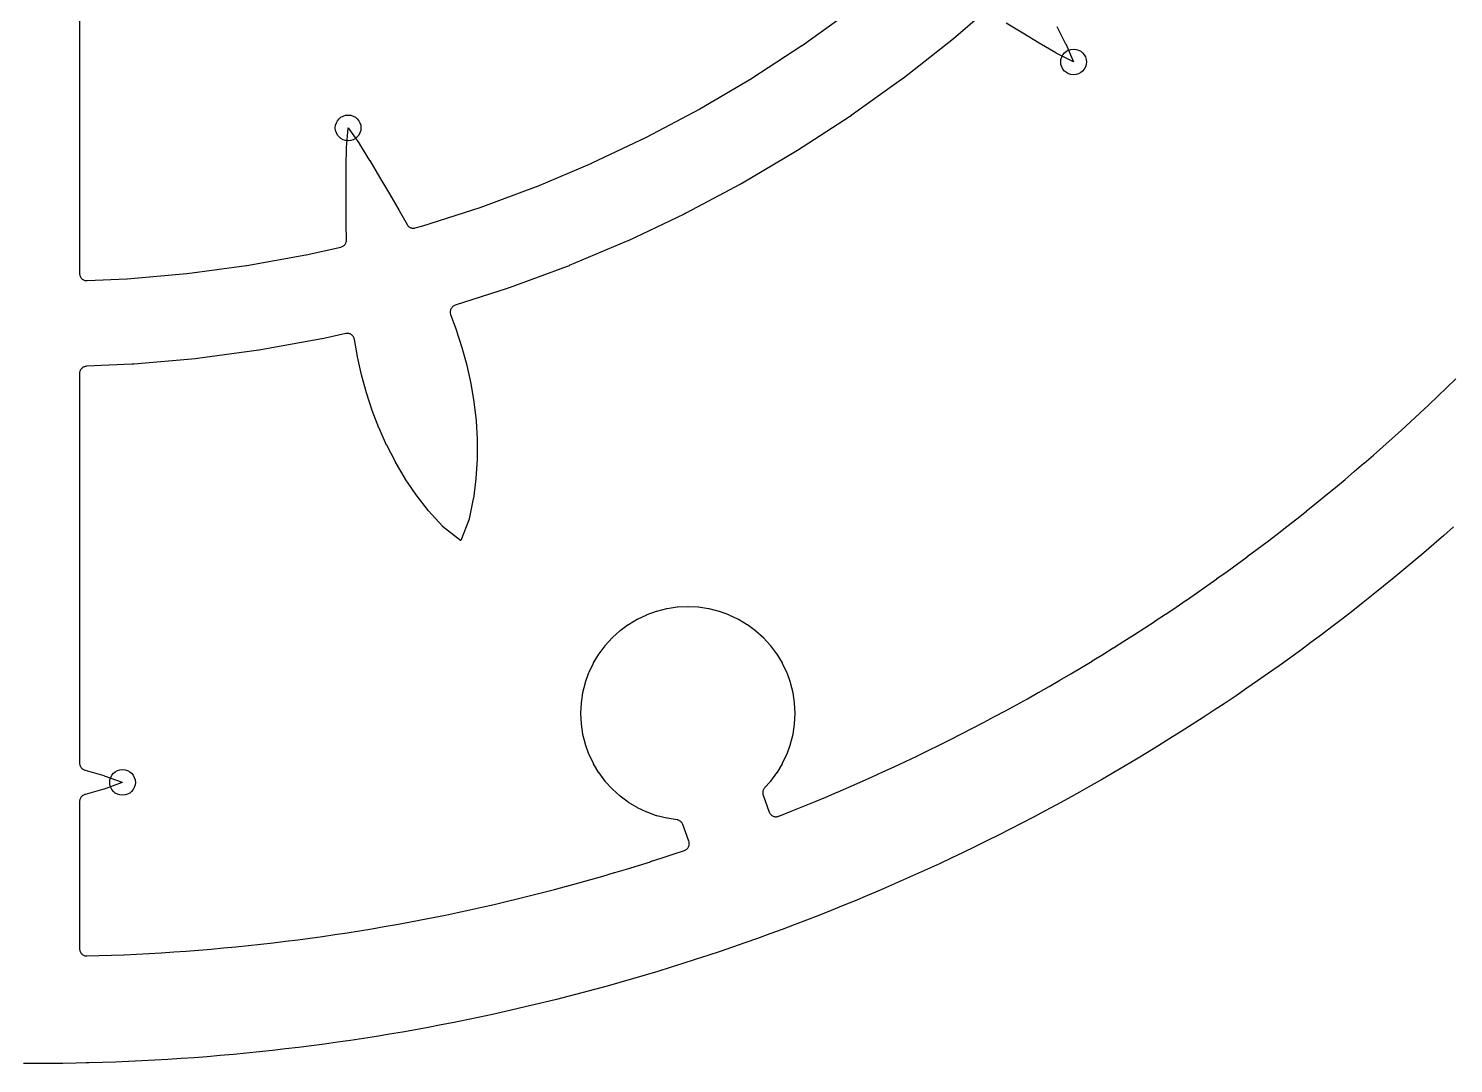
# Model space of a CAD drawing. Header units: millimetres. Extents: x -74 to 74, y -74 to 74.
# Drawn here: x -0.29 to 49.18, y -74.25 to -38.32 of the extents above; entities that cross this region are included whole.
import ezdxf

# ---------------------------------------------------------------- set-up
doc = ezdxf.new("R2010")
doc.units = ezdxf.units.MM
for name, color, linetype in [('CUT_INNER', 6, 'Continuous'), ('CUT_OUTER', 1, 'Continuous'), ('ENGRAVE', 7, 'Continuous')]:
    doc.layers.add(name, color=color, linetype=linetype)

msp = doc.modelspace()

# ---------------------------------------------------------------- linework, layer by layer
at = {"layer": 'CUT_INNER'}
for points in [[(1.485, -32.0367), (1.485, -46.8254), (1.4863, -46.8506), (1.4901, -46.8756), (1.4964, -46.9), (1.5051, -46.9237), (1.5162, -46.9463), (1.5295, -46.9678), (1.5449, -46.9878), (1.5622, -47.0061), (1.5813, -47.0226), (1.6019, -47.0371), (1.6239, -47.0494), (1.6471, -47.0595), (1.6711, -47.0671), (1.6958, -47.0723), (1.7209, -47.075), (1.7461, -47.0752), (3.1283, -47.0138), (3.1393, -47.0131), (5.2106, -46.8288), (5.2217, -46.8275), (7.2828, -46.5515), (7.2937, -46.5498), (9.3405, -46.1827), (9.3514, -46.1805), (10.5567, -45.9086), (10.5803, -45.902), (10.603, -45.8933), (10.6248, -45.8823), (10.6455, -45.8693), (10.6647, -45.8543), (10.6824, -45.8375), (10.6984, -45.819), (10.7125, -45.7991), (10.7246, -45.7779), (10.7346, -45.7556), (10.7424, -45.7325), (10.7478, -45.7087), (10.7509, -45.6845), (10.7517, -45.6601), (10.742, -45.1361), (10.742, -45.1347), (10.7373, -44.4685), (10.7381, -43.7988), (10.7436, -43.1279), (10.7436, -43.1266), (10.7561, -42.4583), (10.7565, -42.4508), (10.8097, -41.7766), (10.8104, -41.7714), (10.8138, -41.7758), (11.2018, -42.3294), (11.2059, -42.3357), (11.5559, -42.905), (11.5566, -42.9062), (11.9011, -43.4799), (12.2415, -44.0562), (12.5767, -44.6343), (12.5774, -44.6355), (12.8541, -45.1255), (12.8677, -45.147), (12.8835, -45.167), (12.9011, -45.1853), (12.9206, -45.2017), (12.9416, -45.216), (12.9639, -45.2281), (12.9874, -45.2379), (13.0118, -45.2453), (13.0367, -45.2501), (13.062, -45.2524), (13.0875, -45.2521), (13.1127, -45.2492), (13.1376, -45.2438), (13.3969, -45.1731), (13.4075, -45.1699), (15.3875, -44.5344), (15.398, -44.5307), (17.3478, -43.808), (17.3581, -43.8039), (19.274, -42.9953), (19.2841, -42.9908), (21.1622, -42.098), (21.1721, -42.0931), (23.0088, -41.1179), (23.0185, -41.1125), (24.8101, -40.0568), (24.8195, -40.0509), (26.5625, -38.9168), (26.5716, -38.9106), (28.2626, -37.7003)], [(32.8207, -37.8219), (31.8234, -38.679), (31.8213, -38.6808), (31.7725, -38.7209), (31.7704, -38.7226), (30.0763, -40.0526), (30.0741, -40.0543), (30.0237, -40.0921), (30.0214, -40.0938), (28.2701, -41.3473), (28.2678, -41.3489), (28.2157, -41.3845), (28.2134, -41.386), (26.4082, -42.5606), (26.4058, -42.5621), (26.3522, -42.5953), (26.3498, -42.5968), (24.4943, -43.6901), (24.4919, -43.6915), (24.4368, -43.7223), (24.4343, -43.7237), (22.5321, -44.7336), (22.5297, -44.7349), (22.4733, -44.7633), (22.4708, -44.7645), (20.5256, -45.6891), (20.5231, -45.6903), (20.4655, -45.7161), (20.463, -45.7172), (18.4788, -46.5546), (18.4762, -46.5557), (18.4175, -46.5789), (18.4149, -46.5799), (16.3955, -47.3285), (16.3929, -47.3294), (16.3332, -47.35), (16.3306, -47.3509), (14.5251, -47.9304), (14.5015, -47.9394), (14.4789, -47.9506), (14.4576, -47.9641), (14.4377, -47.9796), (14.4195, -47.9971), (14.4032, -48.0163), (14.3889, -48.0371), (14.3767, -48.0592), (14.3668, -48.0824), (14.3594, -48.1065), (14.3543, -48.1312), (14.3518, -48.1563), (14.3519, -48.1816), (14.3545, -48.2067), (14.3596, -48.2314), (14.3672, -48.2554), (14.5602, -48.776), (14.562, -48.781), (14.7593, -49.3907), (14.761, -49.3962), (14.9297, -50.0132), (14.9312, -50.0192), (15.0694, -50.6442), (15.0707, -50.6506), (15.1765, -51.2841), (15.1775, -51.2908), (15.2493, -51.9334), (15.2499, -51.9403), (15.286, -52.5925), (15.2862, -52.5997), (15.2848, -53.262), (15.2845, -53.2695), (15.2429, -53.9425), (15.2421, -53.9504), (15.1553, -54.6349), (15.1538, -54.6444), (15.0095, -55.3437), (15.0082, -55.3487), (15.0065, -55.3537), (14.7195, -56.0917), (14.7171, -56.097), (14.7124, -56.0936), (14.0904, -55.6035), (14.0865, -55.6001), (14.0828, -55.5964), (13.6035, -55.0672), (13.5973, -55.0597), (13.1751, -54.5141), (13.1704, -54.5076), (12.7929, -53.949), (12.7889, -53.9427), (12.4514, -53.3728), (12.4479, -53.3665), (12.148, -52.7863), (12.1449, -52.78), (11.8806, -52.1899), (11.878, -52.1836), (11.6476, -51.5841), (11.6454, -51.5779), (11.4472, -50.9693), (11.4454, -50.9634), (11.2776, -50.3461), (11.2762, -50.3405), (11.1367, -49.7151), (11.1357, -49.7099), (11.029, -49.1144), (11.0233, -49.0898), (11.0152, -49.0659), (11.0046, -49.043), (10.9919, -49.0212), (10.977, -49.0009), (10.9601, -48.9821), (10.9414, -48.9651), (10.9211, -48.9502), (10.8994, -48.9373), (10.8765, -48.9267), (10.8527, -48.9184), (10.8282, -48.9126), (10.8031, -48.9093), (10.7779, -48.9085), (10.7528, -48.9103), (10.7279, -48.9146), (9.9687, -49.0858), (9.966, -49.0864), (9.9042, -49.0989), (9.9014, -49.0995), (7.7816, -49.4797), (7.7788, -49.4802), (7.7165, -49.4899), (7.7137, -49.4903), (5.5791, -49.7762), (5.5763, -49.7765), (5.5136, -49.7835), (5.5108, -49.7838), (3.3656, -49.9747), (3.3628, -49.9749), (3.2999, -49.9791), (3.2971, -49.9792), (1.7239, -50.0491), (1.7002, -50.0513), (1.6767, -50.0557), (1.6539, -50.0624), (1.6317, -50.0712), (1.6105, -50.0821), (1.5904, -50.0949), (1.5716, -50.1096), (1.5543, -50.126), (1.5387, -50.144), (1.5249, -50.1634), (1.5129, -50.1841), (1.503, -50.2057), (1.4952, -50.2283), (1.4895, -50.2514), (1.4861, -50.275), (1.485, -50.2989), (1.485, -63.8243), (1.4862, -63.8492), (1.49, -63.8738), (1.4961, -63.898), (1.5046, -63.9214), (1.5154, -63.9438), (1.5284, -63.9651), (1.5435, -63.985), (1.5604, -64.0032), (1.5791, -64.0197), (1.5993, -64.0343), (1.6209, -64.0467), (1.6436, -64.057), (1.6673, -64.0649), (1.6848, -64.0699), (1.6861, -64.0702), (2.3275, -64.2582), (2.3346, -64.2605), (2.9708, -64.4891), (2.9759, -64.4912), (2.9708, -64.4934), (2.3346, -64.722), (2.3275, -64.7243), (1.6861, -64.9123), (1.6848, -64.9126), (1.6673, -64.9176), (1.6436, -64.9255), (1.6209, -64.9358), (1.5993, -64.9482), (1.5791, -64.9628), (1.5604, -64.9793), (1.5435, -64.9975), (1.5284, -65.0174), (1.5154, -65.0387), (1.5046, -65.0611), (1.4961, -65.0845), (1.49, -65.1087), (1.4862, -65.1333), (1.485, -65.1582), (1.485, -70.2661), (1.4862, -70.291), (1.49, -70.3157), (1.4961, -70.3399), (1.5047, -70.3633), (1.5155, -70.3858), (1.5286, -70.4071), (1.5437, -70.427), (1.5607, -70.4453), (1.5794, -70.4617), (1.5997, -70.4763), (1.6214, -70.4887), (1.6441, -70.499), (1.6678, -70.5069), (1.6922, -70.5124), (1.7169, -70.5154), (1.7419, -70.516), (2.163, -70.5043), (2.1645, -70.5043), (2.5955, -70.4897), (2.5971, -70.4897), (3.028, -70.4725), (3.0295, -70.4724), (3.4603, -70.4526), (3.4619, -70.4525), (3.8926, -70.43), (3.8941, -70.4299), (4.3246, -70.4048), (4.3262, -70.4047), (4.7566, -70.3769), (4.7581, -70.3768), (5.1883, -70.3464), (5.1898, -70.3463), (5.6198, -70.3133), (5.6214, -70.3131), (6.0512, -70.2775), (6.0527, -70.2773), (6.4823, -70.239), (6.4838, -70.2389), (6.9131, -70.1979), (6.9146, -70.1978), (7.3437, -70.1542), (7.3452, -70.154), (7.774, -70.1078), (7.7756, -70.1076), (8.2041, -70.0588), (8.2056, -70.0586), (8.6338, -70.0071), (8.6353, -70.0069), (9.0632, -69.9528), (9.0647, -69.9526), (9.4922, -69.8959), (9.4937, -69.8957), (9.9209, -69.8363), (9.9224, -69.8361), (10.3492, -69.7741), (10.3508, -69.7739), (10.7772, -69.7093), (10.7787, -69.7091), (11.2047, -69.6419), (11.2062, -69.6416), (11.6318, -69.5718), (11.6333, -69.5716), (12.0585, -69.4992), (12.06, -69.4989), (12.4847, -69.4239), (12.4862, -69.4236), (12.9104, -69.3459), (12.9119, -69.3457), (13.3357, -69.2654), (13.3372, -69.2651), (13.7604, -69.1823), (13.7619, -69.182), (14.1847, -69.0966), (14.1862, -69.0962), (14.6084, -69.0082), (14.6099, -69.0079), (15.0315, -68.9173), (15.033, -68.917), (15.4541, -68.8238), (15.4556, -68.8234), (15.8761, -68.7276), (15.8776, -68.7273), (16.2975, -68.6289), (16.299, -68.6286), (16.7183, -68.5276), (16.7198, -68.5273), (17.1385, -68.4238), (17.14, -68.4234), (17.558, -68.3173), (17.5595, -68.3169), (17.9768, -68.2083), (17.9783, -68.2079), (18.395, -68.0967), (18.3965, -68.0963), (18.8125, -67.9826), (18.814, -67.9821), (19.2293, -67.8658), (19.2308, -67.8654), (19.6453, -67.7466), (19.6468, -67.7462), (20.0607, -67.6248), (20.0621, -67.6243), (20.4752, -67.5004), (20.4767, -67.5), (20.889, -67.3735), (20.8905, -67.373), (21.302, -67.2441), (21.3035, -67.2436), (21.7142, -67.1121), (21.7157, -67.1116), (22.1256, -66.9776), (22.1271, -66.9771), (22.4811, -66.8589), (22.5044, -66.8498), (22.5266, -66.8385), (22.5476, -66.825), (22.5671, -66.8095), (22.585, -66.7921), (22.6011, -66.773), (22.6152, -66.7524), (22.6271, -66.7305), (22.6368, -66.7075), (22.6442, -66.6836), (22.6492, -66.6592), (22.6517, -66.6344), (22.6517, -66.6094), (22.6492, -66.5846), (22.6443, -66.5601), (22.6369, -66.5363), (22.4242, -65.9519), (22.4148, -65.9294), (22.4032, -65.9079), (22.3895, -65.8877), (22.374, -65.8689), (22.3566, -65.8517), (22.3377, -65.8363), (22.3174, -65.8227), (22.2959, -65.8113), (22.2733, -65.802), (22.2499, -65.7949), (22.226, -65.7901), (21.8833, -65.7393), (21.8713, -65.7369), (21.5298, -65.6514), (21.5181, -65.6478), (21.1866, -65.5292), (21.1753, -65.5245), (20.857, -65.374), (20.8462, -65.3682), (20.5443, -65.1872), (20.5341, -65.1804), (20.2513, -64.9707), (20.2418, -64.9629), (19.981, -64.7265), (19.9723, -64.7178), (19.7359, -64.457), (19.7281, -64.4475), (19.5184, -64.1647), (19.5116, -64.1545), (19.3306, -63.8526), (19.3248, -63.8418), (19.1743, -63.5235), (19.1696, -63.5122), (19.051, -63.1807), (19.0474, -63.169), (18.9619, -62.8275), (18.9595, -62.8154), (18.9078, -62.4672), (18.9066, -62.455), (18.8893, -62.1034), (18.8893, -62.0911), (18.9066, -61.7395), (18.9078, -61.7273), (18.9595, -61.379), (18.9619, -61.367), (19.0474, -61.0255), (19.051, -61.0138), (19.1696, -60.6823), (19.1743, -60.671), (19.3248, -60.3527), (19.3306, -60.3419), (19.5116, -60.0399), (19.5184, -60.0298), (19.7281, -59.747), (19.7359, -59.7375), (19.9723, -59.4767), (19.981, -59.468), (20.2418, -59.2316), (20.2513, -59.2238), (20.5341, -59.0141), (20.5443, -59.0073), (20.8462, -58.8263), (20.857, -58.8205), (21.1753, -58.67), (21.1866, -58.6653), (21.5181, -58.5467), (21.5298, -58.5431), (21.8713, -58.4576), (21.8833, -58.4552), (22.2316, -58.4035), (22.2438, -58.4023), (22.5954, -58.385), (22.6077, -58.385), (22.9593, -58.4023), (22.9715, -58.4035), (23.3197, -58.4552), (23.3318, -58.4576), (23.6733, -58.5431), (23.685, -58.5467), (24.0165, -58.6653), (24.0278, -58.67), (24.3461, -58.8205), (24.3569, -58.8263), (24.6588, -59.0073), (24.669, -59.0141), (24.9518, -59.2238), (24.9613, -59.2316), (25.2221, -59.468), (25.2308, -59.4767), (25.4672, -59.7375), (25.475, -59.747), (25.6847, -60.0298), (25.6915, -60.0399), (25.8725, -60.3419), (25.8783, -60.3527), (26.0288, -60.671), (26.0335, -60.6823), (26.1521, -61.0138), (26.1557, -61.0255), (26.2412, -61.367), (26.2436, -61.379), (26.2953, -61.7273), (26.2965, -61.7395), (26.3137, -62.0911), (26.3137, -62.1034), (26.2965, -62.455), (26.2953, -62.4672), (26.2436, -62.8154), (26.2412, -62.8275), (26.1557, -63.169), (26.1521, -63.1807), (26.0335, -63.5122), (26.0288, -63.5235), (25.8783, -63.8418), (25.8725, -63.8526), (25.6915, -64.1545), (25.6847, -64.1647), (25.475, -64.4475), (25.4672, -64.457), (25.2642, -64.681), (25.2485, -64.7001), (25.2349, -64.7206), (25.2233, -64.7423), (25.2139, -64.7651), (25.2068, -64.7887), (25.202, -64.8129), (25.1997, -64.8375), (25.1998, -64.8621), (25.2023, -64.8867), (25.2072, -64.9108), (25.2145, -64.9344), (25.4278, -65.5205), (25.4375, -65.5434), (25.4494, -65.5653), (25.4634, -65.5859), (25.4794, -65.6049), (25.4972, -65.6223), (25.5166, -65.6378), (25.5375, -65.6514), (25.5596, -65.6627), (25.5828, -65.6719), (25.6067, -65.6786), (25.6312, -65.683), (25.656, -65.6849), (25.6809, -65.6844), (25.7056, -65.6813), (25.7298, -65.6758), (25.7534, -65.668), (25.7887, -65.6543), (25.7901, -65.6537), (26.1911, -65.4948), (26.1925, -65.4942), (26.5924, -65.3328), (26.5939, -65.3323), (26.9928, -65.1684), (26.9942, -65.1679), (27.3922, -65.0016), (27.3936, -65.001), (27.7905, -64.8323), (27.7919, -64.8317), (28.1878, -64.6606), (28.1892, -64.6599), (28.584, -64.4864), (28.5854, -64.4858), (28.9791, -64.3098), (28.9805, -64.3091), (29.3732, -64.1308), (29.3746, -64.1301), (29.7661, -63.9493), (29.7675, -63.9487), (30.158, -63.7655), (30.1594, -63.7648), (30.5487, -63.5792), (30.55, -63.5786), (30.9382, -63.3906), (30.9396, -63.3899), (31.3266, -63.1996), (31.328, -63.1989), (31.7138, -63.0062), (31.7151, -63.0055), (32.0998, -62.8104), (32.1011, -62.8097), (32.4846, -62.6122), (32.4859, -62.6115), (32.8681, -62.4117), (32.8695, -62.411), (33.2505, -62.2089), (33.2518, -62.2082), (33.6316, -62.0037), (33.6329, -62.003), (34.0114, -61.7962), (34.0127, -61.7954), (34.3899, -61.5863), (34.3912, -61.5856), (34.7671, -61.3741), (34.7685, -61.3734), (35.1431, -61.1597), (35.1444, -61.1589), (35.5177, -60.9429), (35.519, -60.9421), (35.8909, -60.7238), (35.8923, -60.723), (36.2629, -60.5024), (36.2642, -60.5016), (36.6334, -60.2788), (36.6347, -60.278), (37.0026, -60.0529), (37.0039, -60.0521), (37.3704, -59.8247), (37.3717, -59.8239), (37.7367, -59.5943), (37.738, -59.5934), (38.1017, -59.3616), (38.103, -59.3608), (38.4652, -59.1267), (38.4665, -59.1259), (38.8273, -58.8896), (38.8286, -58.8887), (39.1879, -58.6502), (39.1892, -58.6494), (39.547, -58.4087), (39.5483, -58.4078), (39.9047, -58.1649), (39.9059, -58.164), (40.2608, -57.919), (40.2621, -57.9181), (40.6154, -57.6708), (40.6167, -57.6699), (40.9685, -57.4205), (40.9698, -57.4196), (41.3201, -57.1681), (41.3213, -57.1672), (41.6701, -56.9135), (41.6713, -56.9126), (42.0185, -56.6567), (42.0198, -56.6558), (42.3654, -56.3978), (42.3666, -56.3969), (42.7106, -56.1368), (42.7118, -56.1359), (43.0543, -55.8737), (43.0555, -55.8727), (43.3963, -55.6085), (43.3975, -55.6075), (43.7367, -55.3411), (43.7379, -55.3402), (44.0754, -55.0717), (44.0766, -55.0708), (44.4125, -54.8003), (44.4137, -54.7993), (44.7479, -54.5267), (44.7491, -54.5257), (45.0816, -54.2511), (45.0828, -54.2501), (45.4137, -53.9735), (45.4149, -53.9725), (45.744, -53.6938), (45.7452, -53.6928), (46.0726, -53.4121), (46.0738, -53.4111), (46.3995, -53.1284), (46.4006, -53.1274), (46.7246, -52.8427), (46.7257, -52.8417), (47.0479, -52.555), (47.0491, -52.554), (47.3695, -52.2654), (47.3707, -52.2643), (47.6893, -51.9737), (47.6905, -51.9727), (48.0073, -51.6801), (48.0085, -51.6791), (48.3235, -51.3846), (48.3246, -51.3835), (48.6379, -51.0871), (48.639, -51.086), (48.9505, -50.7877), (48.9516, -50.7866), (49.2612, -50.4864)], [(35.4142, -38.254), (35.7165, -38.8502), (35.7197, -38.8569), (35.9888, -39.4771), (35.9907, -39.4823), (35.986, -39.4802), (35.3834, -39.173), (35.3768, -39.1694), (34.8006, -38.8307), (34.7995, -38.83), (34.2262, -38.4847), (33.6553, -38.1355)]]:
    msp.add_lwpolyline(points, dxfattribs=at)
at = {"layer": 'CUT_OUTER'}
msp.add_lwpolyline([(49.1849, -55.6229), (48.8427, -55.9236), (48.4987, -56.2223), (48.1528, -56.5188), (47.8051, -56.8132), (47.4556, -57.1054), (47.1043, -57.3955), (46.7512, -57.6835), (46.3964, -57.9693), (46.0398, -58.2529), (45.6815, -58.5343), (45.3215, -58.8134), (44.9598, -59.0904), (44.5964, -59.3652), (44.2313, -59.6377), (43.8645, -59.908), (43.4961, -60.176), (43.1261, -60.4418), (42.7544, -60.7052), (42.3811, -60.9664), (42.0062, -61.2253), (41.6298, -61.4819), (41.2517, -61.7362), (40.8721, -61.9881), (40.491, -62.2378), (40.1084, -62.485), (39.7242, -62.73), (39.3386, -62.9725), (38.9514, -63.2127), (38.5628, -63.4505), (38.1728, -63.686), (37.7813, -63.919), (37.3884, -64.1496), (36.9941, -64.3778), (36.5984, -64.6036), (36.2013, -64.8269), (35.8028, -65.0478), (35.403, -65.2663), (35.0019, -65.4823), (34.5994, -65.6958), (34.1957, -65.9069), (33.7906, -66.1155), (33.3843, -66.3216), (32.9768, -66.5252), (32.5679, -66.7262), (32.1579, -66.9248), (31.7467, -67.1209), (31.3342, -67.3144), (30.9206, -67.5054), (30.5058, -67.6939), (30.0899, -67.8798), (29.6728, -68.0631), (29.2546, -68.2439), (28.8353, -68.4221), (28.415, -68.5978), (27.9935, -68.7708), (27.571, -68.9413), (27.1475, -69.1092), (26.7229, -69.2744), (26.2974, -69.4371), (25.8708, -69.5972), (25.4433, -69.7546), (25.0148, -69.9094), (24.5854, -70.0616), (24.155, -70.2111), (23.7237, -70.358), (23.2916, -70.5022), (22.8586, -70.6438), (22.4247, -70.7827), (21.9899, -70.919), (21.5544, -71.0526), (21.118, -71.1835), (20.6808, -71.3118), (20.2429, -71.4373), (19.8042, -71.5602), (19.3647, -71.6803), (18.9245, -71.7978), (18.4836, -71.9126), (18.042, -72.0246), (17.5997, -72.134), (17.1568, -72.2406), (16.7132, -72.3445), (16.269, -72.4457), (15.8242, -72.5442), (15.3788, -72.6399), (14.9328, -72.7329), (14.4862, -72.8232), (14.0391, -72.9107), (13.5915, -72.9954), (13.1433, -73.0775), (12.6947, -73.1567), (12.2456, -73.2332), (11.796, -73.307), (11.3459, -73.378), (10.8955, -73.4462), (10.4446, -73.5117), (9.9934, -73.5744), (9.5417, -73.6343), (9.0898, -73.6915), (8.6374, -73.7459), (8.1848, -73.7975), (7.7318, -73.8463), (7.2785, -73.8924), (6.825, -73.9357), (6.3712, -73.9761), (5.9172, -74.0138), (5.4629, -74.0488), (5.0085, -74.0809), (4.5538, -74.1102), (4.099, -74.1368), (3.644, -74.1605), (3.1889, -74.1815), (2.7337, -74.1997), (2.2784, -74.215), (1.8229, -74.2276), (1.7127, -74.23), (1.3667, -74.2374), (0.9112, -74.2444), (0.4556, -74.2486), (0, -74.25), (-0.4556, -74.2486)], dxfattribs=at)
at = {"layer": 'ENGRAVE'}
for centre in [(35.9913, -39.4829), (10.8102, -41.7706), (2.9768, -64.4912)]:
    msp.add_circle(centre, 0.4455, dxfattribs=at)

doc.saveas('drawing.dxf')
